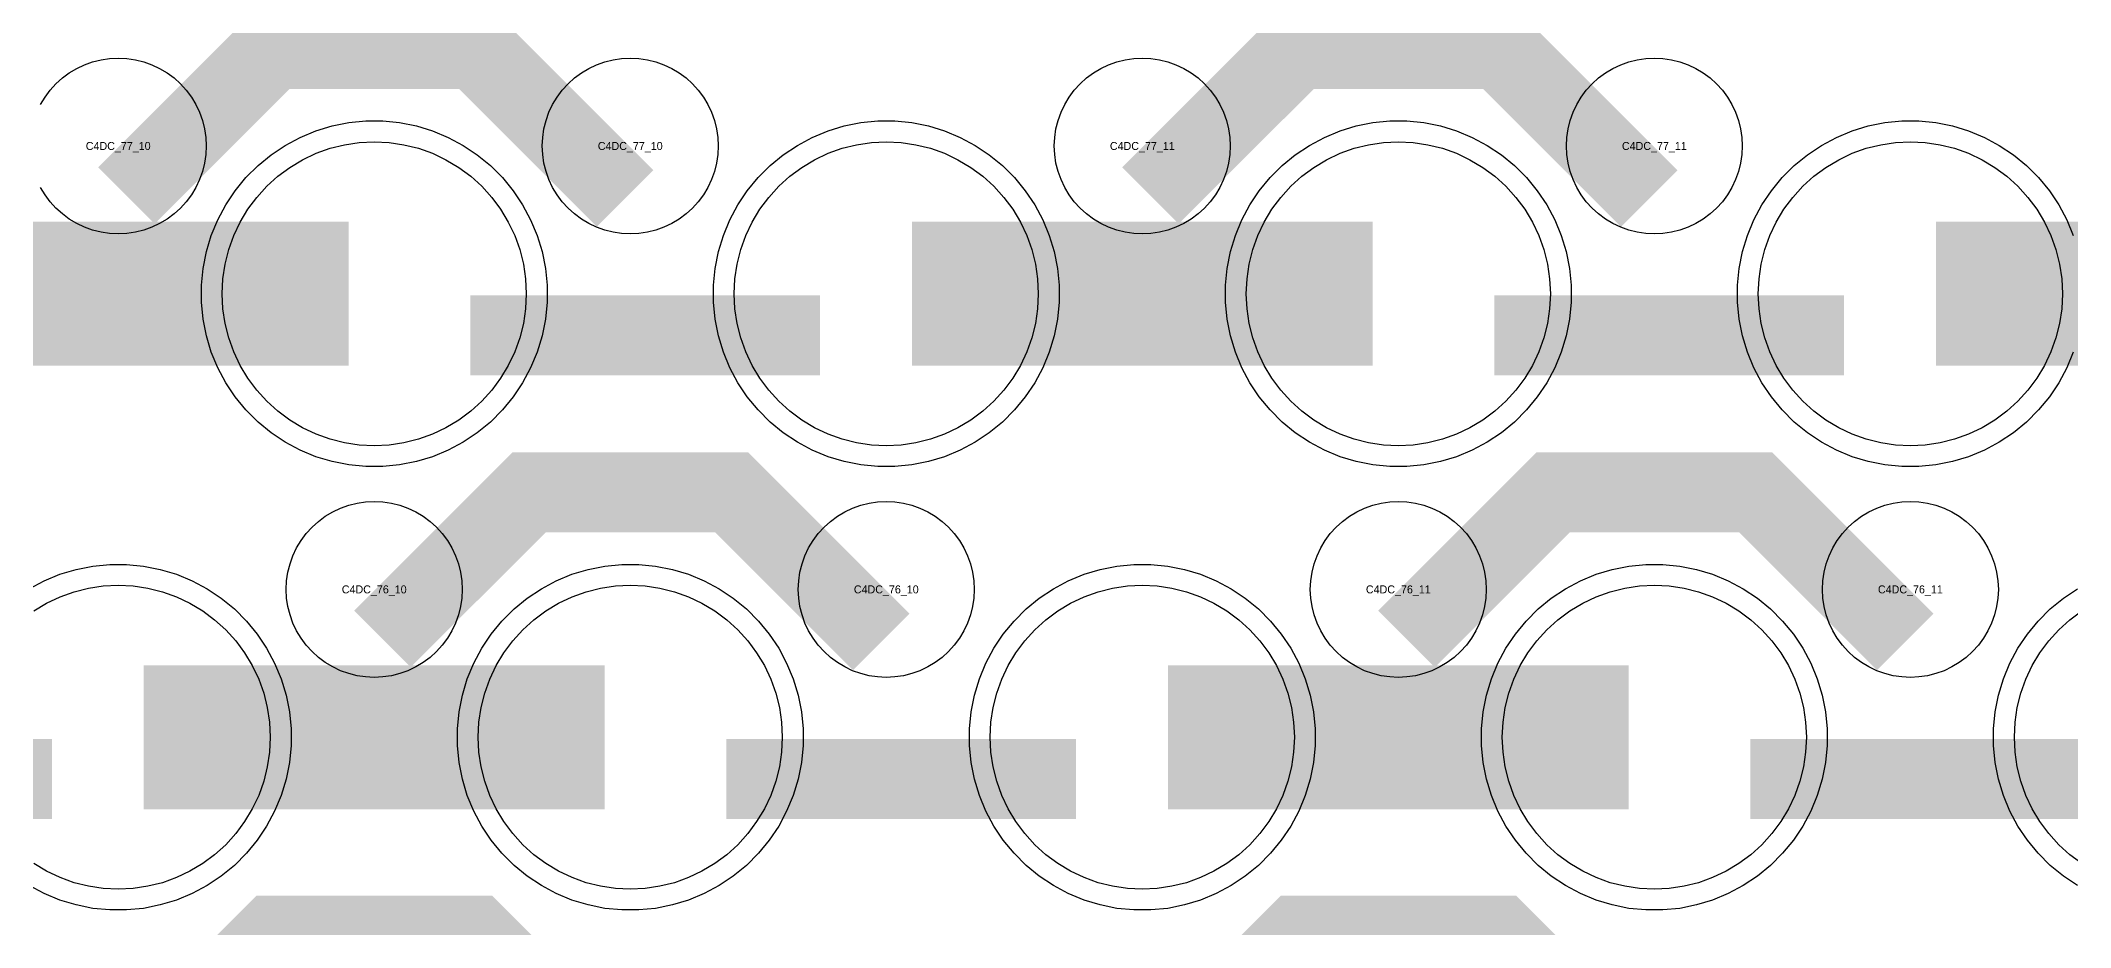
# Model space of a CAD drawing. Extents: x -11880 to 11880, y -14992 to 14992.
# Drawn here: x -8824 to -8190, y -4368 to -4091 of the extents above; entities that cross this region are included whole.
import ezdxf
from ezdxf.enums import TextEntityAlignment as Align

# ---------------------------------------------------------------- set-up
doc = ezdxf.new("R2010")
doc.units = 0
doc.header["$MEASUREMENT"] = 0
for name, color, linetype in [('GDS_775_DT_237', 138, 'CONTINUOUS'), ('RDL1_FS', 34, 'CONTINUOUS'), ('RDL_BS', 160, 'CONTINUOUS')]:
    doc.layers.add(name, color=color, linetype=linetype)

msp = doc.modelspace()

# ---------------------------------------------------------------- linework, layer by layer
at = {"layer": 'RDL1_FS'}
for points in [[(-8720, -4217.639), (-8724.657, -4217.41), (-8729.268, -4216.726), (-8733.791, -4215.594), (-8738.181, -4214.022), (-8742.395, -4212.03), (-8746.395, -4209.632), (-8750.14, -4206.854), (-8753.594, -4203.724), (-8756.724, -4200.27), (-8759.502, -4196.525), (-8761.9, -4192.525), (-8763.892, -4188.311), (-8765.464, -4183.921), (-8766.596, -4179.398), (-8767.28, -4174.787), (-8767.509, -4170.13), (-8767.28, -4165.473), (-8766.596, -4160.862), (-8765.464, -4156.339), (-8763.892, -4151.949), (-8761.9, -4147.735), (-8759.502, -4143.735), (-8756.724, -4139.99), (-8753.594, -4136.536), (-8750.14, -4133.406), (-8746.395, -4130.628), (-8742.395, -4128.23), (-8738.181, -4126.238), (-8733.791, -4124.666), (-8729.268, -4123.534), (-8724.657, -4122.85), (-8720, -4122.621), (-8715.343, -4122.85), (-8710.732, -4123.534), (-8706.209, -4124.666), (-8701.819, -4126.238), (-8697.605, -4128.23), (-8693.605, -4130.628), (-8689.86, -4133.406), (-8686.406, -4136.536), (-8683.276, -4139.99), (-8680.498, -4143.735), (-8678.1, -4147.735), (-8676.108, -4151.949), (-8674.536, -4156.339), (-8673.404, -4160.862), (-8672.72, -4165.473), (-8672.491, -4170.13), (-8672.72, -4174.787), (-8673.404, -4179.398), (-8674.536, -4183.921), (-8676.108, -4188.311), (-8678.1, -4192.525), (-8680.498, -4196.525), (-8683.276, -4200.27), (-8686.406, -4203.724), (-8689.86, -4206.854), (-8693.605, -4209.632), (-8697.605, -4212.03), (-8701.819, -4214.022), (-8706.209, -4215.594), (-8710.732, -4216.726), (-8715.343, -4217.41)], [(-8560, -4217.639), (-8564.657, -4217.41), (-8569.268, -4216.726), (-8573.791, -4215.594), (-8578.181, -4214.022), (-8582.395, -4212.03), (-8586.395, -4209.632), (-8590.14, -4206.854), (-8593.594, -4203.724), (-8596.724, -4200.27), (-8599.502, -4196.525), (-8601.9, -4192.525), (-8603.892, -4188.311), (-8605.464, -4183.921), (-8606.596, -4179.398), (-8607.28, -4174.787), (-8607.509, -4170.13), (-8607.28, -4165.473), (-8606.596, -4160.862), (-8605.464, -4156.339), (-8603.892, -4151.949), (-8601.9, -4147.735), (-8599.502, -4143.735), (-8596.724, -4139.99), (-8593.594, -4136.536), (-8590.14, -4133.406), (-8586.395, -4130.628), (-8582.395, -4128.23), (-8578.181, -4126.238), (-8573.791, -4124.666), (-8569.268, -4123.534), (-8564.657, -4122.85), (-8560, -4122.621), (-8555.343, -4122.85), (-8550.732, -4123.534), (-8546.209, -4124.666), (-8541.819, -4126.238), (-8537.605, -4128.23), (-8533.605, -4130.628), (-8529.86, -4133.406), (-8526.406, -4136.536), (-8523.276, -4139.99), (-8520.498, -4143.735), (-8518.1, -4147.735), (-8516.108, -4151.949), (-8514.536, -4156.339), (-8513.404, -4160.862), (-8512.72, -4165.473), (-8512.491, -4170.13), (-8512.72, -4174.787), (-8513.404, -4179.398), (-8514.536, -4183.921), (-8516.108, -4188.311), (-8518.1, -4192.525), (-8520.498, -4196.525), (-8523.276, -4200.27), (-8526.406, -4203.724), (-8529.86, -4206.854), (-8533.605, -4209.632), (-8537.605, -4212.03), (-8541.819, -4214.022), (-8546.209, -4215.594), (-8550.732, -4216.726), (-8555.343, -4217.41)], [(-8400, -4217.639), (-8404.657, -4217.41), (-8409.268, -4216.726), (-8413.791, -4215.594), (-8418.181, -4214.022), (-8422.395, -4212.03), (-8426.395, -4209.632), (-8430.14, -4206.854), (-8433.594, -4203.724), (-8436.724, -4200.27), (-8439.502, -4196.525), (-8441.9, -4192.525), (-8443.892, -4188.311), (-8445.464, -4183.921), (-8446.596, -4179.398), (-8447.28, -4174.787), (-8447.509, -4170.13), (-8447.28, -4165.473), (-8446.596, -4160.862), (-8445.464, -4156.339), (-8443.892, -4151.949), (-8441.9, -4147.735), (-8439.502, -4143.735), (-8436.724, -4139.99), (-8433.594, -4136.536), (-8430.14, -4133.406), (-8426.395, -4130.628), (-8422.395, -4128.23), (-8418.181, -4126.238), (-8413.791, -4124.666), (-8409.268, -4123.534), (-8404.657, -4122.85), (-8400, -4122.621), (-8395.343, -4122.85), (-8390.732, -4123.534), (-8386.209, -4124.666), (-8381.819, -4126.238), (-8377.605, -4128.23), (-8373.605, -4130.628), (-8369.86, -4133.406), (-8366.406, -4136.536), (-8363.276, -4139.99), (-8360.498, -4143.735), (-8358.1, -4147.735), (-8356.108, -4151.949), (-8354.536, -4156.339), (-8353.404, -4160.862), (-8352.72, -4165.473), (-8352.491, -4170.13), (-8352.72, -4174.787), (-8353.404, -4179.398), (-8354.536, -4183.921), (-8356.108, -4188.311), (-8358.1, -4192.525), (-8360.498, -4196.525), (-8363.276, -4200.27), (-8366.406, -4203.724), (-8369.86, -4206.854), (-8373.605, -4209.632), (-8377.605, -4212.03), (-8381.819, -4214.022), (-8386.209, -4215.594), (-8390.732, -4216.726), (-8395.343, -4217.41)], [(-8240, -4217.639), (-8244.657, -4217.41), (-8249.268, -4216.726), (-8253.791, -4215.594), (-8258.181, -4214.022), (-8262.395, -4212.03), (-8266.395, -4209.632), (-8270.14, -4206.854), (-8273.594, -4203.724), (-8276.724, -4200.27), (-8279.502, -4196.525), (-8281.9, -4192.525), (-8283.892, -4188.311), (-8285.464, -4183.921), (-8286.596, -4179.398), (-8287.28, -4174.787), (-8287.509, -4170.13), (-8287.28, -4165.473), (-8286.596, -4160.862), (-8285.464, -4156.339), (-8283.892, -4151.949), (-8281.9, -4147.735), (-8279.502, -4143.735), (-8276.724, -4139.99), (-8273.594, -4136.536), (-8270.14, -4133.406), (-8266.395, -4130.628), (-8262.395, -4128.23), (-8258.181, -4126.238), (-8253.791, -4124.666), (-8249.268, -4123.534), (-8244.657, -4122.85), (-8240, -4122.621), (-8235.343, -4122.85), (-8230.732, -4123.534), (-8226.209, -4124.666), (-8221.819, -4126.238), (-8217.605, -4128.23), (-8213.605, -4130.628), (-8209.86, -4133.406), (-8206.406, -4136.536), (-8203.276, -4139.99), (-8200.498, -4143.735), (-8198.1, -4147.735), (-8196.108, -4151.949), (-8194.536, -4156.339), (-8193.404, -4160.862), (-8192.72, -4165.473), (-8192.491, -4170.13), (-8192.72, -4174.787), (-8193.404, -4179.398), (-8194.536, -4183.921), (-8196.108, -4188.311), (-8198.1, -4192.525), (-8200.498, -4196.525), (-8203.276, -4200.27), (-8206.406, -4203.724), (-8209.86, -4206.854), (-8213.605, -4209.632), (-8217.605, -4212.03), (-8221.819, -4214.022), (-8226.209, -4215.594), (-8230.732, -4216.726), (-8235.343, -4217.41)]]:
    msp.add_lwpolyline(points, close=True, dxfattribs=at)
for points in [[(-8871.998, -4170.13, 45, 45, 0), (-8799.998, -4170.13, 45, 45, 0)], [(-8799.998, -4170.13, 45, 45, 0), (-8727.998, -4170.13, 45, 45, 0)], [(-8551.998, -4170.13, 45, 45, 0), (-8479.998, -4170.13, 45, 45, 0)], [(-8479.998, -4170.13, 45, 45, 0), (-8407.998, -4170.13, 45, 45, 0)], [(-8231.998, -4170.13, 45, 45, 0), (-8159.998, -4170.13, 45, 45, 0)]]:
    msp.add_lwpolyline(points, format="xyseb", dxfattribs=at)
at = {"layer": 'RDL1_FS', "color": 240, "true_color": 0xed1f24}
for points in [[(-8826.395, -4269.193), (-8822.395, -4266.795), (-8818.181, -4264.803), (-8813.791, -4263.231), (-8809.268, -4262.099), (-8804.657, -4261.415), (-8800, -4261.186), (-8795.343, -4261.415), (-8790.732, -4262.099), (-8786.209, -4263.231), (-8781.819, -4264.803), (-8777.605, -4266.795), (-8773.605, -4269.193), (-8769.86, -4271.971), (-8766.406, -4275.101), (-8763.276, -4278.555), (-8760.498, -4282.3), (-8758.1, -4286.3), (-8756.108, -4290.514), (-8754.536, -4294.904), (-8753.404, -4299.427), (-8752.72, -4304.038), (-8752.491, -4308.695), (-8752.72, -4313.352), (-8753.404, -4317.963), (-8754.536, -4322.486), (-8756.108, -4326.876), (-8758.1, -4331.09), (-8760.498, -4335.09), (-8763.276, -4338.835), (-8766.406, -4342.289), (-8769.86, -4345.419), (-8773.605, -4348.197), (-8777.605, -4350.595), (-8781.819, -4352.587), (-8786.209, -4354.159), (-8790.732, -4355.291), (-8795.343, -4355.975), (-8800, -4356.204), (-8804.657, -4355.975), (-8809.268, -4355.291), (-8813.791, -4354.159), (-8818.181, -4352.587), (-8822.395, -4350.595), (-8826.395, -4348.197)], [(-8186.395, -4348.197), (-8190.14, -4345.419), (-8193.594, -4342.289), (-8196.724, -4338.835), (-8199.502, -4335.09), (-8201.9, -4331.09), (-8203.892, -4326.876), (-8205.464, -4322.486), (-8206.596, -4317.963), (-8207.28, -4313.352), (-8207.509, -4308.695), (-8207.28, -4304.038), (-8206.596, -4299.427), (-8205.464, -4294.904), (-8203.892, -4290.514), (-8201.9, -4286.3), (-8199.502, -4282.3), (-8196.724, -4278.555), (-8193.594, -4275.101), (-8190.14, -4271.971), (-8186.395, -4269.193)]]:
    msp.add_lwpolyline(points, dxfattribs=at)
for points in [[(-8640, -4356.204), (-8644.657, -4355.975), (-8649.268, -4355.291), (-8653.791, -4354.159), (-8658.181, -4352.587), (-8662.395, -4350.595), (-8666.395, -4348.197), (-8670.14, -4345.419), (-8673.594, -4342.289), (-8676.724, -4338.835), (-8679.502, -4335.09), (-8681.9, -4331.09), (-8683.892, -4326.876), (-8685.464, -4322.486), (-8686.596, -4317.963), (-8687.28, -4313.352), (-8687.509, -4308.695), (-8687.28, -4304.038), (-8686.596, -4299.427), (-8685.464, -4294.904), (-8683.892, -4290.514), (-8681.9, -4286.3), (-8679.502, -4282.3), (-8676.724, -4278.555), (-8673.594, -4275.101), (-8670.14, -4271.971), (-8666.395, -4269.193), (-8662.395, -4266.795), (-8658.181, -4264.803), (-8653.791, -4263.231), (-8649.268, -4262.099), (-8644.657, -4261.415), (-8640, -4261.186), (-8635.343, -4261.415), (-8630.732, -4262.099), (-8626.209, -4263.231), (-8621.819, -4264.803), (-8617.605, -4266.795), (-8613.605, -4269.193), (-8609.86, -4271.971), (-8606.406, -4275.101), (-8603.276, -4278.555), (-8600.498, -4282.3), (-8598.1, -4286.3), (-8596.108, -4290.514), (-8594.536, -4294.904), (-8593.404, -4299.427), (-8592.72, -4304.038), (-8592.491, -4308.695), (-8592.72, -4313.352), (-8593.404, -4317.963), (-8594.536, -4322.486), (-8596.108, -4326.876), (-8598.1, -4331.09), (-8600.498, -4335.09), (-8603.276, -4338.835), (-8606.406, -4342.289), (-8609.86, -4345.419), (-8613.605, -4348.197), (-8617.605, -4350.595), (-8621.819, -4352.587), (-8626.209, -4354.159), (-8630.732, -4355.291), (-8635.343, -4355.975)], [(-8480, -4356.204), (-8484.657, -4355.975), (-8489.268, -4355.291), (-8493.791, -4354.159), (-8498.181, -4352.587), (-8502.395, -4350.595), (-8506.395, -4348.197), (-8510.14, -4345.419), (-8513.594, -4342.289), (-8516.724, -4338.835), (-8519.502, -4335.09), (-8521.9, -4331.09), (-8523.892, -4326.876), (-8525.464, -4322.486), (-8526.596, -4317.963), (-8527.28, -4313.352), (-8527.509, -4308.695), (-8527.28, -4304.038), (-8526.596, -4299.427), (-8525.464, -4294.904), (-8523.892, -4290.514), (-8521.9, -4286.3), (-8519.502, -4282.3), (-8516.724, -4278.555), (-8513.594, -4275.101), (-8510.14, -4271.971), (-8506.395, -4269.193), (-8502.395, -4266.795), (-8498.181, -4264.803), (-8493.791, -4263.231), (-8489.268, -4262.099), (-8484.657, -4261.415), (-8480, -4261.186), (-8475.343, -4261.415), (-8470.732, -4262.099), (-8466.209, -4263.231), (-8461.819, -4264.803), (-8457.605, -4266.795), (-8453.605, -4269.193), (-8449.86, -4271.971), (-8446.406, -4275.101), (-8443.276, -4278.555), (-8440.498, -4282.3), (-8438.1, -4286.3), (-8436.108, -4290.514), (-8434.536, -4294.904), (-8433.404, -4299.427), (-8432.72, -4304.038), (-8432.491, -4308.695), (-8432.72, -4313.352), (-8433.404, -4317.963), (-8434.536, -4322.486), (-8436.108, -4326.876), (-8438.1, -4331.09), (-8440.498, -4335.09), (-8443.276, -4338.835), (-8446.406, -4342.289), (-8449.86, -4345.419), (-8453.605, -4348.197), (-8457.605, -4350.595), (-8461.819, -4352.587), (-8466.209, -4354.159), (-8470.732, -4355.291), (-8475.343, -4355.975)], [(-8320, -4356.204), (-8324.657, -4355.975), (-8329.268, -4355.291), (-8333.791, -4354.159), (-8338.181, -4352.587), (-8342.395, -4350.595), (-8346.395, -4348.197), (-8350.14, -4345.419), (-8353.594, -4342.289), (-8356.724, -4338.835), (-8359.502, -4335.09), (-8361.9, -4331.09), (-8363.892, -4326.876), (-8365.464, -4322.486), (-8366.596, -4317.963), (-8367.28, -4313.352), (-8367.509, -4308.695), (-8367.28, -4304.038), (-8366.596, -4299.427), (-8365.464, -4294.904), (-8363.892, -4290.514), (-8361.9, -4286.3), (-8359.502, -4282.3), (-8356.724, -4278.555), (-8353.594, -4275.101), (-8350.14, -4271.971), (-8346.395, -4269.193), (-8342.395, -4266.795), (-8338.181, -4264.803), (-8333.791, -4263.231), (-8329.268, -4262.099), (-8324.657, -4261.415), (-8320, -4261.186), (-8315.343, -4261.415), (-8310.732, -4262.099), (-8306.209, -4263.231), (-8301.819, -4264.803), (-8297.605, -4266.795), (-8293.605, -4269.193), (-8289.86, -4271.971), (-8286.406, -4275.101), (-8283.276, -4278.555), (-8280.498, -4282.3), (-8278.1, -4286.3), (-8276.108, -4290.514), (-8274.536, -4294.904), (-8273.404, -4299.427), (-8272.72, -4304.038), (-8272.491, -4308.695), (-8272.72, -4313.352), (-8273.404, -4317.963), (-8274.536, -4322.486), (-8276.108, -4326.876), (-8278.1, -4331.09), (-8280.498, -4335.09), (-8283.276, -4338.835), (-8286.406, -4342.289), (-8289.86, -4345.419), (-8293.605, -4348.197), (-8297.605, -4350.595), (-8301.819, -4352.587), (-8306.209, -4354.159), (-8310.732, -4355.291), (-8315.343, -4355.975)]]:
    msp.add_lwpolyline(points, close=True, dxfattribs=at)
for points in [[(-8791.998, -4308.695, 45, 45, 0), (-8719.998, -4308.695, 45, 45, 0)], [(-8719.998, -4308.695, 45, 45, 0), (-8647.998, -4308.695, 45, 45, 0)], [(-8471.998, -4308.695, 45, 45, 0), (-8399.998, -4308.695, 45, 45, 0)], [(-8399.998, -4308.695, 45, 45, 0), (-8327.998, -4308.695, 45, 45, 0)]]:
    msp.add_lwpolyline(points, format="xyseb", dxfattribs=at)
at = {"layer": 'RDL_BS'}
for points in [[(-8797.438, -4139.444, 25, 25, 0), (-8751.623, -4093.629, 25, 25, 0), (-8718.07, -4093.629, 25, 25, 0)], [(-8641.599, -4140.343, 25, 25, 0), (-8688.313, -4093.629, 25, 25, 0), (-8718.071, -4093.629, 25, 25, 0)], [(-8477.438, -4139.444, 25, 25, 0), (-8431.623, -4093.629, 25, 25, 0), (-8398.07, -4093.629, 25, 25, 0)], [(-8321.599, -4140.343, 25, 25, 0), (-8368.313, -4093.629, 25, 25, 0), (-8398.071, -4093.629, 25, 25, 0)], [(-8689.984, -4183.143, 25, 25, 0), (-8580.719, -4183.143, 25, 25, 0)], [(-8369.984, -4183.143, 25, 25, 0), (-8260.719, -4183.143, 25, 25, 0)], [(-8717.438, -4278.009, 25, 25, 0), (-8671.623, -4232.194, 25, 25, 0), (-8638.07, -4232.194, 25, 25, 0)], [(-8561.599, -4278.908, 25, 25, 0), (-8608.313, -4232.194, 25, 25, 0), (-8638.071, -4232.194, 25, 25, 0)], [(-8397.438, -4278.009, 25, 25, 0), (-8351.623, -4232.194, 25, 25, 0), (-8318.07, -4232.194, 25, 25, 0)], [(-8241.599, -4278.908, 25, 25, 0), (-8288.313, -4232.194, 25, 25, 0), (-8318.071, -4232.194, 25, 25, 0)], [(-8797.438, -4416.574, 25, 25, 0), (-8751.623, -4370.759, 25, 25, 0), (-8718.07, -4370.759, 25, 25, 0)], [(-8641.599, -4417.473, 25, 25, 0), (-8688.313, -4370.759, 25, 25, 0), (-8718.071, -4370.759, 25, 25, 0)], [(-8477.438, -4416.574, 25, 25, 0), (-8431.623, -4370.759, 25, 25, 0), (-8398.07, -4370.759, 25, 25, 0)], [(-8321.599, -4417.473, 25, 25, 0), (-8368.313, -4370.759, 25, 25, 0), (-8398.071, -4370.759, 25, 25, 0)]]:
    msp.add_lwpolyline(points, format="xyseb", dxfattribs=at)
for points in [[(-8824.25, -4110.986), (-8822.857, -4108.662), (-8821.254, -4106.499), (-8819.442, -4104.5), (-8817.443, -4102.688), (-8815.28, -4101.085), (-8812.956, -4099.692), (-8810.519, -4098.54), (-8807.984, -4097.633), (-8805.365, -4096.976), (-8802.693, -4096.58), (-8800, -4096.448), (-8797.307, -4096.58), (-8794.635, -4096.976), (-8792.016, -4097.633), (-8789.481, -4098.54), (-8787.044, -4099.692), (-8784.72, -4101.085), (-8782.557, -4102.688), (-8780.558, -4104.5), (-8778.746, -4106.499), (-8777.143, -4108.662), (-8775.75, -4110.986), (-8774.598, -4113.423), (-8773.691, -4115.958), (-8773.034, -4118.577), (-8772.638, -4121.249), (-8772.506, -4123.942), (-8772.638, -4126.635), (-8773.034, -4129.307), (-8773.691, -4131.926), (-8774.598, -4134.461), (-8775.75, -4136.898), (-8777.143, -4139.222), (-8778.746, -4141.385), (-8780.558, -4143.384), (-8782.557, -4145.196), (-8784.72, -4146.799), (-8787.044, -4148.192), (-8789.481, -4149.344), (-8792.016, -4150.251), (-8794.635, -4150.908), (-8797.307, -4151.304), (-8800, -4151.436), (-8802.693, -4151.304), (-8805.365, -4150.908), (-8807.984, -4150.251), (-8810.519, -4149.344), (-8812.956, -4148.192), (-8815.28, -4146.799), (-8817.443, -4145.196), (-8819.442, -4143.384), (-8821.254, -4141.385), (-8822.857, -4139.222), (-8824.25, -4136.898)], [(-8189.094, -4188.335), (-8191.125, -4193.245), (-8193.617, -4197.907), (-8196.564, -4202.321), (-8199.926, -4206.422), (-8203.708, -4210.204), (-8207.809, -4213.566), (-8212.223, -4216.513), (-8216.885, -4219.005), (-8221.795, -4221.036), (-8226.835, -4222.567), (-8232.062, -4223.613), (-8237.356, -4224.13), (-8242.644, -4224.13), (-8247.938, -4223.613), (-8253.165, -4222.567), (-8258.205, -4221.036), (-8263.115, -4219.005), (-8267.777, -4216.513), (-8272.191, -4213.566), (-8276.292, -4210.204), (-8280.074, -4206.422), (-8283.436, -4202.321), (-8286.383, -4197.907), (-8288.875, -4193.245), (-8290.906, -4188.335), (-8292.437, -4183.295), (-8293.483, -4178.068), (-8294, -4172.774), (-8294, -4167.486), (-8293.483, -4162.192), (-8292.437, -4156.965), (-8290.906, -4151.925), (-8288.875, -4147.015), (-8286.383, -4142.353), (-8283.436, -4137.939), (-8280.074, -4133.838), (-8276.292, -4130.056), (-8272.191, -4126.694), (-8267.777, -4123.747), (-8263.115, -4121.255), (-8258.205, -4119.224), (-8253.165, -4117.693), (-8247.938, -4116.647), (-8242.644, -4116.13), (-8237.356, -4116.13), (-8232.062, -4116.647), (-8226.835, -4117.693), (-8221.795, -4119.224), (-8216.885, -4121.255), (-8212.223, -4123.747), (-8207.809, -4126.694), (-8203.708, -4130.056), (-8199.926, -4133.838), (-8196.564, -4137.939), (-8193.617, -4142.353), (-8191.125, -4147.015), (-8189.094, -4151.925)]]:
    msp.add_lwpolyline(points, dxfattribs=at)
for points in [[(-8640, -4151.436), (-8642.693, -4151.304), (-8645.365, -4150.908), (-8647.984, -4150.251), (-8650.519, -4149.344), (-8652.956, -4148.192), (-8655.28, -4146.799), (-8657.443, -4145.196), (-8659.442, -4143.384), (-8661.254, -4141.385), (-8662.857, -4139.222), (-8664.25, -4136.898), (-8665.402, -4134.461), (-8666.309, -4131.926), (-8666.966, -4129.307), (-8667.362, -4126.635), (-8667.494, -4123.942), (-8667.362, -4121.249), (-8666.966, -4118.577), (-8666.309, -4115.958), (-8665.402, -4113.423), (-8664.25, -4110.986), (-8662.857, -4108.662), (-8661.254, -4106.499), (-8659.442, -4104.5), (-8657.443, -4102.688), (-8655.28, -4101.085), (-8652.956, -4099.692), (-8650.519, -4098.54), (-8647.984, -4097.633), (-8645.365, -4096.976), (-8642.693, -4096.58), (-8640, -4096.448), (-8637.307, -4096.58), (-8634.635, -4096.976), (-8632.016, -4097.633), (-8629.481, -4098.54), (-8627.044, -4099.692), (-8624.72, -4101.085), (-8622.557, -4102.688), (-8620.558, -4104.5), (-8618.746, -4106.499), (-8617.143, -4108.662), (-8615.75, -4110.986), (-8614.598, -4113.423), (-8613.691, -4115.958), (-8613.034, -4118.577), (-8612.638, -4121.249), (-8612.506, -4123.942), (-8612.638, -4126.635), (-8613.034, -4129.307), (-8613.691, -4131.926), (-8614.598, -4134.461), (-8615.75, -4136.898), (-8617.143, -4139.222), (-8618.746, -4141.385), (-8620.558, -4143.384), (-8622.557, -4145.196), (-8624.72, -4146.799), (-8627.044, -4148.192), (-8629.481, -4149.344), (-8632.016, -4150.251), (-8634.635, -4150.908), (-8637.307, -4151.304)], [(-8480, -4151.436), (-8482.693, -4151.304), (-8485.365, -4150.908), (-8487.984, -4150.251), (-8490.519, -4149.344), (-8492.956, -4148.192), (-8495.28, -4146.799), (-8497.443, -4145.196), (-8499.442, -4143.384), (-8501.254, -4141.385), (-8502.857, -4139.222), (-8504.25, -4136.898), (-8505.402, -4134.461), (-8506.309, -4131.926), (-8506.966, -4129.307), (-8507.362, -4126.635), (-8507.494, -4123.942), (-8507.362, -4121.249), (-8506.966, -4118.577), (-8506.309, -4115.958), (-8505.402, -4113.423), (-8504.25, -4110.986), (-8502.857, -4108.662), (-8501.254, -4106.499), (-8499.442, -4104.5), (-8497.443, -4102.688), (-8495.28, -4101.085), (-8492.956, -4099.692), (-8490.519, -4098.54), (-8487.984, -4097.633), (-8485.365, -4096.976), (-8482.693, -4096.58), (-8480, -4096.448), (-8477.307, -4096.58), (-8474.635, -4096.976), (-8472.016, -4097.633), (-8469.481, -4098.54), (-8467.044, -4099.692), (-8464.72, -4101.085), (-8462.557, -4102.688), (-8460.558, -4104.5), (-8458.746, -4106.499), (-8457.143, -4108.662), (-8455.75, -4110.986), (-8454.598, -4113.423), (-8453.691, -4115.958), (-8453.034, -4118.577), (-8452.638, -4121.249), (-8452.506, -4123.942), (-8452.638, -4126.635), (-8453.034, -4129.307), (-8453.691, -4131.926), (-8454.598, -4134.461), (-8455.75, -4136.898), (-8457.143, -4139.222), (-8458.746, -4141.385), (-8460.558, -4143.384), (-8462.557, -4145.196), (-8464.72, -4146.799), (-8467.044, -4148.192), (-8469.481, -4149.344), (-8472.016, -4150.251), (-8474.635, -4150.908), (-8477.307, -4151.304)], [(-8320, -4151.436), (-8322.693, -4151.304), (-8325.365, -4150.908), (-8327.984, -4150.251), (-8330.519, -4149.344), (-8332.956, -4148.192), (-8335.28, -4146.799), (-8337.443, -4145.196), (-8339.442, -4143.384), (-8341.254, -4141.385), (-8342.857, -4139.222), (-8344.25, -4136.898), (-8345.402, -4134.461), (-8346.309, -4131.926), (-8346.966, -4129.307), (-8347.362, -4126.635), (-8347.494, -4123.942), (-8347.362, -4121.249), (-8346.966, -4118.577), (-8346.309, -4115.958), (-8345.402, -4113.423), (-8344.25, -4110.986), (-8342.857, -4108.662), (-8341.254, -4106.499), (-8339.442, -4104.5), (-8337.443, -4102.688), (-8335.28, -4101.085), (-8332.956, -4099.692), (-8330.519, -4098.54), (-8327.984, -4097.633), (-8325.365, -4096.976), (-8322.693, -4096.58), (-8320, -4096.448), (-8317.307, -4096.58), (-8314.635, -4096.976), (-8312.016, -4097.633), (-8309.481, -4098.54), (-8307.044, -4099.692), (-8304.72, -4101.085), (-8302.557, -4102.688), (-8300.558, -4104.5), (-8298.746, -4106.499), (-8297.143, -4108.662), (-8295.75, -4110.986), (-8294.598, -4113.423), (-8293.691, -4115.958), (-8293.034, -4118.577), (-8292.638, -4121.249), (-8292.506, -4123.942), (-8292.638, -4126.635), (-8293.034, -4129.307), (-8293.691, -4131.926), (-8294.598, -4134.461), (-8295.75, -4136.898), (-8297.143, -4139.222), (-8298.746, -4141.385), (-8300.558, -4143.384), (-8302.557, -4145.196), (-8304.72, -4146.799), (-8307.044, -4148.192), (-8309.481, -4149.344), (-8312.016, -4150.251), (-8314.635, -4150.908), (-8317.307, -4151.304)], [(-8722.644, -4224.13), (-8727.938, -4223.613), (-8733.165, -4222.567), (-8738.205, -4221.036), (-8743.115, -4219.005), (-8747.777, -4216.513), (-8752.191, -4213.566), (-8756.292, -4210.204), (-8760.074, -4206.422), (-8763.436, -4202.321), (-8766.383, -4197.907), (-8768.875, -4193.245), (-8770.906, -4188.335), (-8772.437, -4183.295), (-8773.483, -4178.068), (-8774, -4172.774), (-8774, -4167.486), (-8773.483, -4162.192), (-8772.437, -4156.965), (-8770.906, -4151.925), (-8768.875, -4147.015), (-8766.383, -4142.353), (-8763.436, -4137.939), (-8760.074, -4133.838), (-8756.292, -4130.056), (-8752.191, -4126.694), (-8747.777, -4123.747), (-8743.115, -4121.255), (-8738.205, -4119.224), (-8733.165, -4117.693), (-8727.938, -4116.647), (-8722.644, -4116.13), (-8717.356, -4116.13), (-8712.062, -4116.647), (-8706.835, -4117.693), (-8701.795, -4119.224), (-8696.885, -4121.255), (-8692.223, -4123.747), (-8687.809, -4126.694), (-8683.708, -4130.056), (-8679.926, -4133.838), (-8676.564, -4137.939), (-8673.617, -4142.353), (-8671.125, -4147.015), (-8669.094, -4151.925), (-8667.563, -4156.965), (-8666.517, -4162.192), (-8666, -4167.486), (-8666, -4172.774), (-8666.517, -4178.068), (-8667.563, -4183.295), (-8669.094, -4188.335), (-8671.125, -4193.245), (-8673.617, -4197.907), (-8676.564, -4202.321), (-8679.926, -4206.422), (-8683.708, -4210.204), (-8687.809, -4213.566), (-8692.223, -4216.513), (-8696.885, -4219.005), (-8701.795, -4221.036), (-8706.835, -4222.567), (-8712.062, -4223.613), (-8717.356, -4224.13)], [(-8562.644, -4224.13), (-8567.938, -4223.613), (-8573.165, -4222.567), (-8578.205, -4221.036), (-8583.115, -4219.005), (-8587.777, -4216.513), (-8592.191, -4213.566), (-8596.292, -4210.204), (-8600.074, -4206.422), (-8603.436, -4202.321), (-8606.383, -4197.907), (-8608.875, -4193.245), (-8610.906, -4188.335), (-8612.437, -4183.295), (-8613.483, -4178.068), (-8614, -4172.774), (-8614, -4167.486), (-8613.483, -4162.192), (-8612.437, -4156.965), (-8610.906, -4151.925), (-8608.875, -4147.015), (-8606.383, -4142.353), (-8603.436, -4137.939), (-8600.074, -4133.838), (-8596.292, -4130.056), (-8592.191, -4126.694), (-8587.777, -4123.747), (-8583.115, -4121.255), (-8578.205, -4119.224), (-8573.165, -4117.693), (-8567.938, -4116.647), (-8562.644, -4116.13), (-8557.356, -4116.13), (-8552.062, -4116.647), (-8546.835, -4117.693), (-8541.795, -4119.224), (-8536.885, -4121.255), (-8532.223, -4123.747), (-8527.809, -4126.694), (-8523.708, -4130.056), (-8519.926, -4133.838), (-8516.564, -4137.939), (-8513.617, -4142.353), (-8511.125, -4147.015), (-8509.094, -4151.925), (-8507.563, -4156.965), (-8506.517, -4162.192), (-8506, -4167.486), (-8506, -4172.774), (-8506.517, -4178.068), (-8507.563, -4183.295), (-8509.094, -4188.335), (-8511.125, -4193.245), (-8513.617, -4197.907), (-8516.564, -4202.321), (-8519.926, -4206.422), (-8523.708, -4210.204), (-8527.809, -4213.566), (-8532.223, -4216.513), (-8536.885, -4219.005), (-8541.795, -4221.036), (-8546.835, -4222.567), (-8552.062, -4223.613), (-8557.356, -4224.13)], [(-8402.644, -4224.13), (-8407.938, -4223.613), (-8413.165, -4222.567), (-8418.205, -4221.036), (-8423.115, -4219.005), (-8427.777, -4216.513), (-8432.191, -4213.566), (-8436.292, -4210.204), (-8440.074, -4206.422), (-8443.436, -4202.321), (-8446.383, -4197.907), (-8448.875, -4193.245), (-8450.906, -4188.335), (-8452.437, -4183.295), (-8453.483, -4178.068), (-8454, -4172.774), (-8454, -4167.486), (-8453.483, -4162.192), (-8452.437, -4156.965), (-8450.906, -4151.925), (-8448.875, -4147.015), (-8446.383, -4142.353), (-8443.436, -4137.939), (-8440.074, -4133.838), (-8436.292, -4130.056), (-8432.191, -4126.694), (-8427.777, -4123.747), (-8423.115, -4121.255), (-8418.205, -4119.224), (-8413.165, -4117.693), (-8407.938, -4116.647), (-8402.644, -4116.13), (-8397.356, -4116.13), (-8392.062, -4116.647), (-8386.835, -4117.693), (-8381.795, -4119.224), (-8376.885, -4121.255), (-8372.223, -4123.747), (-8367.809, -4126.694), (-8363.708, -4130.056), (-8359.926, -4133.838), (-8356.564, -4137.939), (-8353.617, -4142.353), (-8351.125, -4147.015), (-8349.094, -4151.925), (-8347.563, -4156.965), (-8346.517, -4162.192), (-8346, -4167.486), (-8346, -4172.774), (-8346.517, -4178.068), (-8347.563, -4183.295), (-8349.094, -4188.335), (-8351.125, -4193.245), (-8353.617, -4197.907), (-8356.564, -4202.321), (-8359.926, -4206.422), (-8363.708, -4210.204), (-8367.809, -4213.566), (-8372.223, -4216.513), (-8376.885, -4219.005), (-8381.795, -4221.036), (-8386.835, -4222.567), (-8392.062, -4223.613), (-8397.356, -4224.13)], [(-8720, -4290.001), (-8722.693, -4289.869), (-8725.365, -4289.473), (-8727.984, -4288.816), (-8730.519, -4287.909), (-8732.956, -4286.757), (-8735.28, -4285.364), (-8737.443, -4283.761), (-8739.442, -4281.949), (-8741.254, -4279.95), (-8742.857, -4277.787), (-8744.25, -4275.463), (-8745.402, -4273.026), (-8746.309, -4270.491), (-8746.966, -4267.872), (-8747.362, -4265.2), (-8747.494, -4262.507), (-8747.362, -4259.814), (-8746.966, -4257.142), (-8746.309, -4254.523), (-8745.402, -4251.988), (-8744.25, -4249.551), (-8742.857, -4247.227), (-8741.254, -4245.064), (-8739.442, -4243.065), (-8737.443, -4241.253), (-8735.28, -4239.65), (-8732.956, -4238.257), (-8730.519, -4237.105), (-8727.984, -4236.198), (-8725.365, -4235.541), (-8722.693, -4235.145), (-8720, -4235.013), (-8717.307, -4235.145), (-8714.635, -4235.541), (-8712.016, -4236.198), (-8709.481, -4237.105), (-8707.044, -4238.257), (-8704.72, -4239.65), (-8702.557, -4241.253), (-8700.558, -4243.065), (-8698.746, -4245.064), (-8697.143, -4247.227), (-8695.75, -4249.551), (-8694.598, -4251.988), (-8693.691, -4254.523), (-8693.034, -4257.142), (-8692.638, -4259.814), (-8692.506, -4262.507), (-8692.638, -4265.2), (-8693.034, -4267.872), (-8693.691, -4270.491), (-8694.598, -4273.026), (-8695.75, -4275.463), (-8697.143, -4277.787), (-8698.746, -4279.95), (-8700.558, -4281.949), (-8702.557, -4283.761), (-8704.72, -4285.364), (-8707.044, -4286.757), (-8709.481, -4287.909), (-8712.016, -4288.816), (-8714.635, -4289.473), (-8717.307, -4289.869)], [(-8560, -4290.001), (-8562.693, -4289.869), (-8565.365, -4289.473), (-8567.984, -4288.816), (-8570.519, -4287.909), (-8572.956, -4286.757), (-8575.28, -4285.364), (-8577.443, -4283.761), (-8579.442, -4281.949), (-8581.254, -4279.95), (-8582.857, -4277.787), (-8584.25, -4275.463), (-8585.402, -4273.026), (-8586.309, -4270.491), (-8586.966, -4267.872), (-8587.362, -4265.2), (-8587.494, -4262.507), (-8587.362, -4259.814), (-8586.966, -4257.142), (-8586.309, -4254.523), (-8585.402, -4251.988), (-8584.25, -4249.551), (-8582.857, -4247.227), (-8581.254, -4245.064), (-8579.442, -4243.065), (-8577.443, -4241.253), (-8575.28, -4239.65), (-8572.956, -4238.257), (-8570.519, -4237.105), (-8567.984, -4236.198), (-8565.365, -4235.541), (-8562.693, -4235.145), (-8560, -4235.013), (-8557.307, -4235.145), (-8554.635, -4235.541), (-8552.016, -4236.198), (-8549.481, -4237.105), (-8547.044, -4238.257), (-8544.72, -4239.65), (-8542.557, -4241.253), (-8540.558, -4243.065), (-8538.746, -4245.064), (-8537.143, -4247.227), (-8535.75, -4249.551), (-8534.598, -4251.988), (-8533.691, -4254.523), (-8533.034, -4257.142), (-8532.638, -4259.814), (-8532.506, -4262.507), (-8532.638, -4265.2), (-8533.034, -4267.872), (-8533.691, -4270.491), (-8534.598, -4273.026), (-8535.75, -4275.463), (-8537.143, -4277.787), (-8538.746, -4279.95), (-8540.558, -4281.949), (-8542.557, -4283.761), (-8544.72, -4285.364), (-8547.044, -4286.757), (-8549.481, -4287.909), (-8552.016, -4288.816), (-8554.635, -4289.473), (-8557.307, -4289.869)], [(-8400, -4290.001), (-8402.693, -4289.869), (-8405.365, -4289.473), (-8407.984, -4288.816), (-8410.519, -4287.909), (-8412.956, -4286.757), (-8415.28, -4285.364), (-8417.443, -4283.761), (-8419.442, -4281.949), (-8421.254, -4279.95), (-8422.857, -4277.787), (-8424.25, -4275.463), (-8425.402, -4273.026), (-8426.309, -4270.491), (-8426.966, -4267.872), (-8427.362, -4265.2), (-8427.494, -4262.507), (-8427.362, -4259.814), (-8426.966, -4257.142), (-8426.309, -4254.523), (-8425.402, -4251.988), (-8424.25, -4249.551), (-8422.857, -4247.227), (-8421.254, -4245.064), (-8419.442, -4243.065), (-8417.443, -4241.253), (-8415.28, -4239.65), (-8412.956, -4238.257), (-8410.519, -4237.105), (-8407.984, -4236.198), (-8405.365, -4235.541), (-8402.693, -4235.145), (-8400, -4235.013), (-8397.307, -4235.145), (-8394.635, -4235.541), (-8392.016, -4236.198), (-8389.481, -4237.105), (-8387.044, -4238.257), (-8384.72, -4239.65), (-8382.557, -4241.253), (-8380.558, -4243.065), (-8378.746, -4245.064), (-8377.143, -4247.227), (-8375.75, -4249.551), (-8374.598, -4251.988), (-8373.691, -4254.523), (-8373.034, -4257.142), (-8372.638, -4259.814), (-8372.506, -4262.507), (-8372.638, -4265.2), (-8373.034, -4267.872), (-8373.691, -4270.491), (-8374.598, -4273.026), (-8375.75, -4275.463), (-8377.143, -4277.787), (-8378.746, -4279.95), (-8380.558, -4281.949), (-8382.557, -4283.761), (-8384.72, -4285.364), (-8387.044, -4286.757), (-8389.481, -4287.909), (-8392.016, -4288.816), (-8394.635, -4289.473), (-8397.307, -4289.869)], [(-8240, -4290.001), (-8242.693, -4289.869), (-8245.365, -4289.473), (-8247.984, -4288.816), (-8250.519, -4287.909), (-8252.956, -4286.757), (-8255.28, -4285.364), (-8257.443, -4283.761), (-8259.442, -4281.949), (-8261.254, -4279.95), (-8262.857, -4277.787), (-8264.25, -4275.463), (-8265.402, -4273.026), (-8266.309, -4270.491), (-8266.966, -4267.872), (-8267.362, -4265.2), (-8267.494, -4262.507), (-8267.362, -4259.814), (-8266.966, -4257.142), (-8266.309, -4254.523), (-8265.402, -4251.988), (-8264.25, -4249.551), (-8262.857, -4247.227), (-8261.254, -4245.064), (-8259.442, -4243.065), (-8257.443, -4241.253), (-8255.28, -4239.65), (-8252.956, -4238.257), (-8250.519, -4237.105), (-8247.984, -4236.198), (-8245.365, -4235.541), (-8242.693, -4235.145), (-8240, -4235.013), (-8237.307, -4235.145), (-8234.635, -4235.541), (-8232.016, -4236.198), (-8229.481, -4237.105), (-8227.044, -4238.257), (-8224.72, -4239.65), (-8222.557, -4241.253), (-8220.558, -4243.065), (-8218.746, -4245.064), (-8217.143, -4247.227), (-8215.75, -4249.551), (-8214.598, -4251.988), (-8213.691, -4254.523), (-8213.034, -4257.142), (-8212.638, -4259.814), (-8212.506, -4262.507), (-8212.638, -4265.2), (-8213.034, -4267.872), (-8213.691, -4270.491), (-8214.598, -4273.026), (-8215.75, -4275.463), (-8217.143, -4277.787), (-8218.746, -4279.95), (-8220.558, -4281.949), (-8222.557, -4283.761), (-8224.72, -4285.364), (-8227.044, -4286.757), (-8229.481, -4287.909), (-8232.016, -4288.816), (-8234.635, -4289.473), (-8237.307, -4289.869)]]:
    msp.add_lwpolyline(points, close=True, dxfattribs=at)
at = {"layer": 'RDL_BS', "color": 240, "true_color": 0xed1f24}
for points in [[(-8827.777, -4262.312), (-8823.115, -4259.82), (-8818.205, -4257.789), (-8813.165, -4256.258), (-8807.938, -4255.212), (-8802.644, -4254.695), (-8797.356, -4254.695), (-8792.062, -4255.212), (-8786.835, -4256.258), (-8781.795, -4257.789), (-8776.885, -4259.82), (-8772.223, -4262.312), (-8767.809, -4265.259), (-8763.708, -4268.621), (-8759.926, -4272.403), (-8756.564, -4276.504), (-8753.617, -4280.918), (-8751.125, -4285.58), (-8749.094, -4290.49), (-8747.563, -4295.53), (-8746.517, -4300.757), (-8746, -4306.051), (-8746, -4311.339), (-8746.517, -4316.633), (-8747.563, -4321.86), (-8749.094, -4326.9), (-8751.125, -4331.81), (-8753.617, -4336.472), (-8756.564, -4340.886), (-8759.926, -4344.987), (-8763.708, -4348.769), (-8767.809, -4352.131), (-8772.223, -4355.078), (-8776.885, -4357.57), (-8781.795, -4359.601), (-8786.835, -4361.132), (-8792.062, -4362.178), (-8797.356, -4362.695), (-8802.644, -4362.695), (-8807.938, -4362.178), (-8813.165, -4361.132), (-8818.205, -4359.601), (-8823.115, -4357.57), (-8827.777, -4355.078)], [(-8187.777, -4355.078), (-8192.191, -4352.131), (-8196.292, -4348.769), (-8200.074, -4344.987), (-8203.436, -4340.886), (-8206.383, -4336.472), (-8208.875, -4331.81), (-8210.906, -4326.9), (-8212.437, -4321.86), (-8213.483, -4316.633), (-8214, -4311.339), (-8214, -4306.051), (-8213.483, -4300.757), (-8212.437, -4295.53), (-8210.906, -4290.49), (-8208.875, -4285.58), (-8206.383, -4280.918), (-8203.436, -4276.504), (-8200.074, -4272.403), (-8196.292, -4268.621), (-8192.191, -4265.259), (-8187.777, -4262.312)]]:
    msp.add_lwpolyline(points, dxfattribs=at)
for points in [[(-8642.644, -4362.695), (-8647.938, -4362.178), (-8653.165, -4361.132), (-8658.205, -4359.601), (-8663.115, -4357.57), (-8667.777, -4355.078), (-8672.191, -4352.131), (-8676.292, -4348.769), (-8680.074, -4344.987), (-8683.436, -4340.886), (-8686.383, -4336.472), (-8688.875, -4331.81), (-8690.906, -4326.9), (-8692.437, -4321.86), (-8693.483, -4316.633), (-8694, -4311.339), (-8694, -4306.051), (-8693.483, -4300.757), (-8692.437, -4295.53), (-8690.906, -4290.49), (-8688.875, -4285.58), (-8686.383, -4280.918), (-8683.436, -4276.504), (-8680.074, -4272.403), (-8676.292, -4268.621), (-8672.191, -4265.259), (-8667.777, -4262.312), (-8663.115, -4259.82), (-8658.205, -4257.789), (-8653.165, -4256.258), (-8647.938, -4255.212), (-8642.644, -4254.695), (-8637.356, -4254.695), (-8632.062, -4255.212), (-8626.835, -4256.258), (-8621.795, -4257.789), (-8616.885, -4259.82), (-8612.223, -4262.312), (-8607.809, -4265.259), (-8603.708, -4268.621), (-8599.926, -4272.403), (-8596.564, -4276.504), (-8593.617, -4280.918), (-8591.125, -4285.58), (-8589.094, -4290.49), (-8587.563, -4295.53), (-8586.517, -4300.757), (-8586, -4306.051), (-8586, -4311.339), (-8586.517, -4316.633), (-8587.563, -4321.86), (-8589.094, -4326.9), (-8591.125, -4331.81), (-8593.617, -4336.472), (-8596.564, -4340.886), (-8599.926, -4344.987), (-8603.708, -4348.769), (-8607.809, -4352.131), (-8612.223, -4355.078), (-8616.885, -4357.57), (-8621.795, -4359.601), (-8626.835, -4361.132), (-8632.062, -4362.178), (-8637.356, -4362.695)], [(-8482.644, -4362.695), (-8487.938, -4362.178), (-8493.165, -4361.132), (-8498.205, -4359.601), (-8503.115, -4357.57), (-8507.777, -4355.078), (-8512.191, -4352.131), (-8516.292, -4348.769), (-8520.074, -4344.987), (-8523.436, -4340.886), (-8526.383, -4336.472), (-8528.875, -4331.81), (-8530.906, -4326.9), (-8532.437, -4321.86), (-8533.483, -4316.633), (-8534, -4311.339), (-8534, -4306.051), (-8533.483, -4300.757), (-8532.437, -4295.53), (-8530.906, -4290.49), (-8528.875, -4285.58), (-8526.383, -4280.918), (-8523.436, -4276.504), (-8520.074, -4272.403), (-8516.292, -4268.621), (-8512.191, -4265.259), (-8507.777, -4262.312), (-8503.115, -4259.82), (-8498.205, -4257.789), (-8493.165, -4256.258), (-8487.938, -4255.212), (-8482.644, -4254.695), (-8477.356, -4254.695), (-8472.062, -4255.212), (-8466.835, -4256.258), (-8461.795, -4257.789), (-8456.885, -4259.82), (-8452.223, -4262.312), (-8447.809, -4265.259), (-8443.708, -4268.621), (-8439.926, -4272.403), (-8436.564, -4276.504), (-8433.617, -4280.918), (-8431.125, -4285.58), (-8429.094, -4290.49), (-8427.563, -4295.53), (-8426.517, -4300.757), (-8426, -4306.051), (-8426, -4311.339), (-8426.517, -4316.633), (-8427.563, -4321.86), (-8429.094, -4326.9), (-8431.125, -4331.81), (-8433.617, -4336.472), (-8436.564, -4340.886), (-8439.926, -4344.987), (-8443.708, -4348.769), (-8447.809, -4352.131), (-8452.223, -4355.078), (-8456.885, -4357.57), (-8461.795, -4359.601), (-8466.835, -4361.132), (-8472.062, -4362.178), (-8477.356, -4362.695)], [(-8322.644, -4362.695), (-8327.938, -4362.178), (-8333.165, -4361.132), (-8338.205, -4359.601), (-8343.115, -4357.57), (-8347.777, -4355.078), (-8352.191, -4352.131), (-8356.292, -4348.769), (-8360.074, -4344.987), (-8363.436, -4340.886), (-8366.383, -4336.472), (-8368.875, -4331.81), (-8370.906, -4326.9), (-8372.437, -4321.86), (-8373.483, -4316.633), (-8374, -4311.339), (-8374, -4306.051), (-8373.483, -4300.757), (-8372.437, -4295.53), (-8370.906, -4290.49), (-8368.875, -4285.58), (-8366.383, -4280.918), (-8363.436, -4276.504), (-8360.074, -4272.403), (-8356.292, -4268.621), (-8352.191, -4265.259), (-8347.777, -4262.312), (-8343.115, -4259.82), (-8338.205, -4257.789), (-8333.165, -4256.258), (-8327.938, -4255.212), (-8322.644, -4254.695), (-8317.356, -4254.695), (-8312.062, -4255.212), (-8306.835, -4256.258), (-8301.795, -4257.789), (-8296.885, -4259.82), (-8292.223, -4262.312), (-8287.809, -4265.259), (-8283.708, -4268.621), (-8279.926, -4272.403), (-8276.564, -4276.504), (-8273.617, -4280.918), (-8271.125, -4285.58), (-8269.094, -4290.49), (-8267.563, -4295.53), (-8266.517, -4300.757), (-8266, -4306.051), (-8266, -4311.339), (-8266.517, -4316.633), (-8267.563, -4321.86), (-8269.094, -4326.9), (-8271.125, -4331.81), (-8273.617, -4336.472), (-8276.564, -4340.886), (-8279.926, -4344.987), (-8283.708, -4348.769), (-8287.809, -4352.131), (-8292.223, -4355.078), (-8296.885, -4357.57), (-8301.795, -4359.601), (-8306.835, -4361.132), (-8312.062, -4362.178), (-8317.356, -4362.695)]]:
    msp.add_lwpolyline(points, close=True, dxfattribs=at)
for points in [[(-8929.984, -4321.708, 25, 25, 0), (-8820.719, -4321.708, 25, 25, 0)], [(-8609.984, -4321.708, 25, 25, 0), (-8500.719, -4321.708, 25, 25, 0)], [(-8289.984, -4321.708, 25, 25, 0), (-8180.719, -4321.708, 25, 25, 0)]]:
    msp.add_lwpolyline(points, format="xyseb", dxfattribs=at)

# ---------------------------------------------------------------- texts
at = {"layer": 'GDS_775_DT_237'}
for s, p in [('C4DC_77_10', (-8800, -4123.942)), ('C4DC_77_10', (-8800, -4123.942)), ('C4DC_77_10', (-8640, -4123.942)), ('C4DC_77_10', (-8640, -4123.942)), ('C4DC_77_11', (-8480, -4123.942)), ('C4DC_77_11', (-8480, -4123.942)), ('C4DC_77_11', (-8320, -4123.942)), ('C4DC_77_11', (-8320, -4123.942)), ('C4DC_76_10', (-8720, -4262.507)), ('C4DC_76_10', (-8720, -4262.507)), ('C4DC_76_10', (-8560, -4262.507)), ('C4DC_76_10', (-8560, -4262.507)), ('C4DC_76_11', (-8400, -4262.507)), ('C4DC_76_11', (-8400, -4262.507)), ('C4DC_76_11', (-8240, -4262.507)), ('C4DC_76_11', (-8240, -4262.507))]:
    msp.add_text(s, height=2.5, dxfattribs=at).set_placement(p, align=Align.MIDDLE_CENTER)

doc.saveas('drawing.dxf')
